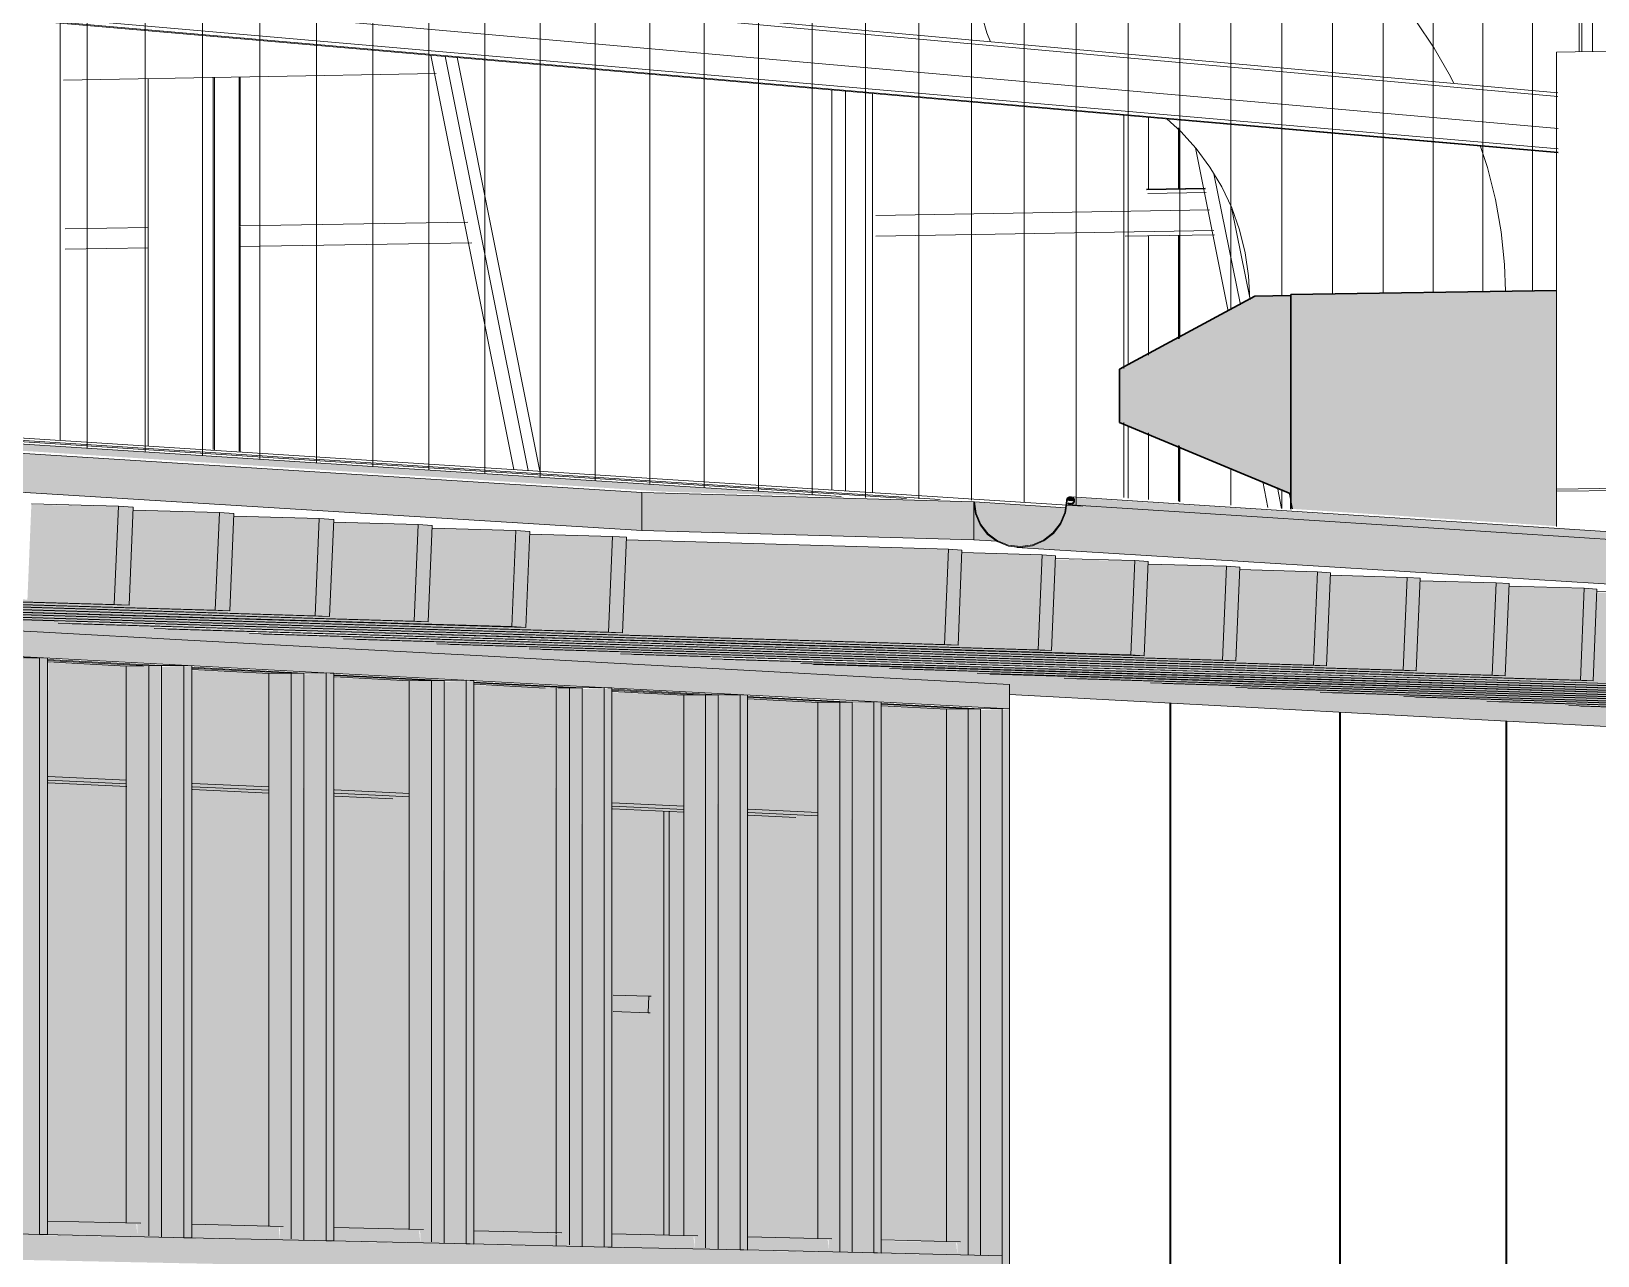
# Model space of a CAD drawing. Header units: inches. Extents: x 30681 to 92461, y -36095 to 66.
# Drawn here: x 92446.95673 to 92446.99489, y 66.00953 to 66.03935 of the extents above; entities that cross this region are included whole.
import ezdxf

# ---------------------------------------------------------------- set-up
doc = ezdxf.new("R2010")
doc.units = ezdxf.units.IN
doc.header["$MEASUREMENT"] = 0
for name, color, linetype, lineweight in [('A-CLNG', 13, 'Continuous', 13), ('A-GLAZ-CURT', 52, 'Continuous', 9), ('A-GLAZ-CWMG', 51, 'Continuous', 9), ('A-ROOF', 132, 'Continuous', 13), ('A-ROOF-OTLN', 132, 'Continuous', 9), ('A-WALL-PATT', 111, 'Continuous', 13), ('I-WALL', 2, 'Continuous', 13), ('L-SITE-WALL', 31, 'Continuous', 13), ('M-EQPM', 50, 'Continuous', 9), ('M-HVAC-DUCT', 70, 'Continuous', 9), ('S-BEAM', 12, 'Continuous', 9), ('S-COLS', 52, 'Continuous', 9)]:
    doc.layers.add(name, color=color, linetype=linetype, lineweight=lineweight)

# ---------------------------------------------------------------- blocks, each defined once
blk = doc.blocks.new('FP_50-Looking North East Copy 1')
at = {"layer": 'A-WALL-PATT', "lineweight": 9}
for p, q in [((31214.195316, 66.009063), (31214.195316, 66.02299)), ((31214.195338, 65.994842), (31214.195338, 66.022988)), ((31214.199447, 65.994892), (31214.199447, 66.022768)), ((31214.199468, 66.008976), (31214.199468, 66.022767)), ((31214.203499, 66.00889), (31214.203499, 66.022551)), ((31214.20352, 65.994941), (31214.20352, 66.02255))]:
    blk.add_line(p, q, dxfattribs=at)
blk = doc.blocks.new('FP_51-Looking North East Copy 1')
at = {"layer": 'A-WALL-PATT', "lineweight": 9}
for p, q in [((31214.16894, 66.029192), (31214.16894, 66.061093)), ((31214.170349, 66.029102), (31214.170349, 66.060904)), ((31214.171749, 66.029012), (31214.171749, 66.060716)), ((31214.17314, 66.028923), (31214.17314, 66.06053)), ((31214.174523, 66.028834), (31214.174523, 66.060344)), ((31214.175897, 66.028746), (31214.175897, 66.06016)), ((31214.177264, 66.028659), (31214.177264, 66.059977)), ((31214.178621, 66.028572), (31214.178621, 66.059795)), ((31214.179971, 66.028485), (31214.179971, 66.059614)), ((31214.181313, 66.028399), (31214.181313, 66.059434)), ((31214.182646, 66.028314), (31214.182646, 66.059255)), ((31214.183971, 66.028229), (31214.183971, 66.059078)), ((31214.185289, 66.028145), (31214.185289, 66.058901)), ((31214.186598, 66.028061), (31214.186598, 66.058726)), ((31214.1879, 66.027999), (31214.1879, 66.058551)), ((31214.189194, 66.027963), (31214.189194, 66.058378)), ((31214.190481, 66.027928), (31214.190481, 66.058205)), ((31214.19176, 66.027886), (31214.19176, 66.058034)), ((31214.193031, 66.027804), (31214.193031, 66.057863)), ((31214.194295, 66.031229), (31214.194295, 66.057694)), ((31214.195552, 66.031906), (31214.195552, 66.057526)), ((31214.196801, 66.03258), (31214.196801, 66.057358)), ((31214.198043, 66.03291), (31214.198043, 66.057192)), ((31214.199278, 66.032954), (31214.199278, 66.057026)), ((31214.200506, 66.032973), (31214.200506, 66.056862)), ((31214.201726, 66.032992), (31214.201726, 66.056698)), ((31214.20294, 66.033011), (31214.20294, 66.056535)), ((31214.204146, 66.03303), (31214.204146, 66.056374)), ((31214.205346, 66.038854), (31214.205346, 66.056213)), ((31214.194295, 66.02798), (31214.194295, 66.029741)), ((31214.195552, 66.027891), (31214.195552, 66.029218)), ((31214.196801, 66.027809), (31214.196801, 66.028697)), ((31214.198043, 66.027728), (31214.198043, 66.02818))]:
    blk.add_line(p, q, dxfattribs=at)
blk = doc.blocks.new('FP_60-Looking North East Copy 1')
at = {"layer": 'A-WALL-PATT', "lineweight": 9}
for p, q in [((31214.204728, 66.028202), (31214.206311, 66.028223)), ((31214.204728, 66.028147), (31214.206311, 66.028168))]:
    blk.add_line(p, q, dxfattribs=at)

msp = doc.modelspace()

# ---------------------------------------------------------------- hatches: boundary and pattern name
at = {"layer": 'A-CLNG'}
msp.add_hatch(color=256, dxfattribs=at).paths.add_polyline_path([(92447.103779, 66.016408), (92447.103779, 66.016776), (92447.106633, 66.016622), (92447.106605, 66.016785), (92447.043486, 66.020236), (92447.043486, 66.020268), (92447.041839, 66.020323), (92447.041839, 66.020356), (92447.040178, 66.020414), (92447.040178, 66.020445), (92447.038671, 66.020496), (92447.038671, 66.020529), (92447.037073, 66.020583), (92447.037073, 66.020617), (92447.035462, 66.020674), (92447.035462, 66.020705), (92447.033837, 66.020766), (92447.033837, 66.020794), (92447.032198, 66.020858), (92447.032198, 66.020884), (92447.030544, 66.020952), (92447.030544, 66.020975), (92447.028877, 66.021046), (92447.028877, 66.021066), (92447.027194, 66.021142), (92447.027194, 66.021158), (92447.025497, 66.021238), (92447.025497, 66.021251), (92447.023785, 66.021335), (92447.023785, 66.021345), (92447.022008, 66.021418), (92447.022008, 66.021441), (92447.020316, 66.021499), (92447.020316, 66.021535), (92447.018558, 66.021595), (92447.018558, 66.021632), (92447.016784, 66.021717), (92447.016784, 66.021729), (92447.014994, 66.021789), (92447.014994, 66.021827), (92447.013219, 66.021887), (92447.013219, 66.021925), (92447.011426, 66.022006), (92447.011352, 66.022027), (92447.009481, 66.02209), (92447.009479, 66.022129), (92447.00767, 66.022189), (92447.00767, 66.022229), (92447.005797, 66.022292), (92447.005797, 66.022332), (92447.003907, 66.022395), (92447.003907, 66.022435), (92447.001999, 66.022499), (92447.001999, 66.02254), (92447.000038, 66.022606), (92447.000038, 66.022647), (92446.998129, 66.022711), (92446.998129, 66.022752), (92446.996166, 66.022818), (92446.996166, 66.02286), (92446.994185, 66.022948), (92446.994185, 66.022968), (92446.992185, 66.023035), (92446.992162, 66.023079), (92446.990166, 66.023146), (92446.990166, 66.023189), (92446.988149, 66.023256), (92446.988149, 66.0233), (92446.985937, 66.023377), (92446.985937, 66.023417), (92446.983992, 66.023483), (92446.983992, 66.023528), (92446.981893, 66.023597), (92446.981893, 66.023643), (92446.979774, 66.023713), (92446.979774, 66.023759), (92446.977634, 66.02383), (92446.977634, 66.023876), (92446.975473, 66.023948), (92446.975473, 66.023995), (92446.973291, 66.024084), (92446.973291, 66.024115), (92446.971086, 66.024188), (92446.971086, 66.024236), (92446.968859, 66.024309), (92446.968859, 66.024358), (92446.96661, 66.024432), (92446.96661, 66.024481), (92446.964338, 66.024556), (92446.964338, 66.024606), (92446.962043, 66.024702), (92446.962043, 66.024732), (92446.959724, 66.024808), (92446.959724, 66.024859), (92446.957382, 66.024936), (92446.957382, 66.024987), (92446.955015, 66.025066), (92446.955015, 66.025117), (92446.952623, 66.025196), (92446.952623, 66.025249), (92446.950206, 66.025328), (92446.950206, 66.025381), (92446.947764, 66.025462), (92446.947764, 66.025515), (92446.945296, 66.025597), (92446.945296, 66.025651), (92446.942946, 66.025729), (92446.942946, 66.025783), (92446.940281, 66.02587), (92446.940281, 66.025926), (92446.937733, 66.02601), (92446.937733, 66.026066), (92446.935157, 66.02615), (92446.935157, 66.026207), (92446.932554, 66.026293), (92446.932554, 66.02635), (92446.929777, 66.026444), (92446.929777, 66.026499), (92446.927172, 66.026587), (92446.927172, 66.026643), (92446.92457, 66.026729), (92446.92457, 66.026788), (92446.921849, 66.026877), (92446.921849, 66.026938), (92446.919098, 66.027028), (92446.919098, 66.027089), (92446.916317, 66.02718), (92446.916317, 66.027241), (92446.913503, 66.027333), (92446.913503, 66.027396), (92446.910658, 66.027489), (92446.910658, 66.027552), (92446.907835, 66.027647), (92446.907835, 66.027709), (92446.904869, 66.027812), (92446.904869, 66.02787), (92446.901925, 66.027978), (92446.901925, 66.028032), (92446.899059, 66.028125), (92446.899059, 66.028192), (92446.895932, 66.028293), (92446.895932, 66.028361), (92446.892883, 66.028465), (92446.892883, 66.028528), (92446.889798, 66.028628), (92446.889798, 66.028698), (92446.886676, 66.028799), (92446.886676, 66.028869), (92446.883516, 66.028971), (92446.883516, 66.029043), (92446.880319, 66.029146), (92446.880319, 66.029218), (92446.877126, 66.029321), (92446.877126, 66.029395), (92446.873779, 66.029503), (92446.873779, 66.029577), (92446.87049, 66.029683), (92446.87049, 66.029758), (92446.867133, 66.029866), (92446.867133, 66.029943), (92446.863734, 66.030052), (92446.863734, 66.03013), (92446.860293, 66.03024), (92446.860293, 66.030319), (92446.856809, 66.03043), (92446.856809, 66.03051), (92446.85328, 66.030623), (92446.85328, 66.030704), (92446.849706, 66.030818), (92446.849706, 66.0309), (92446.846086, 66.031016), (92446.846086, 66.031099), (92446.84242, 66.031216), (92446.84242, 66.031301), (92446.838706, 66.031419), (92446.838706, 66.031505), (92446.834943, 66.031624), (92446.834943, 66.031712), (92446.831131, 66.031833), (92446.831131, 66.031921), (92446.827268, 66.032044), (92446.827268, 66.032134), (92446.823354, 66.032258), (92446.823354, 66.032349), (92446.819387, 66.032474), (92446.819387, 66.032567), (92446.815367, 66.032694), (92446.815367, 66.032788), (92446.811366, 66.032914), (92446.811366, 66.03301), (92446.80716, 66.033142), (92446.80716, 66.03324), (92446.802972, 66.033371), (92446.802972, 66.03347), (92446.802515, 66.033482), (92446.802532, 66.033072), (92446.815302, 66.032382), (92446.815302, 66.032033), (92446.815748, 66.032018), (92446.882262, 66.028458), (92446.882262, 66.028699), (92446.883145, 66.028712), (92446.887633, 66.028469), (92446.887633, 66.028174), (92446.95281, 66.024685), (92446.95281, 66.024898), (92446.953484, 66.024906), (92446.98056, 66.023429), (92446.98056, 66.023199), (92447.042836, 66.019881), (92447.042836, 66.020037), (92447.043486, 66.020038), (92447.045595, 66.019924), (92447.045595, 66.019717), (92447.077705, 66.017997), (92447.077705, 66.01816), (92447.077878, 66.018162), (92447.100478, 66.016918), (92447.100478, 66.016583), (92447.101156, 66.016547)], flags=0)
at = {"layer": 'A-GLAZ-CURT', "transparency": 33554458}
for points in [[(92446.959902, 66.00998), (92446.95988, 66.023901), (92446.957129, 66.024035), (92446.957131, 66.023991), (92446.959043, 66.02387), (92446.959043, 66.010329), (92446.959308, 66.010295), (92446.959316, 66.010199), (92446.959316, 66.009993)], [(92446.959316, 66.009993), (92446.959287, 66.010317), (92446.959258, 66.010324), (92446.959076, 66.01033), (92446.959053, 66.023891), (92446.957141, 66.023971), (92446.95713, 66.010041), (92446.95725, 66.010038)], [(92446.96337, 66.009903), (92446.963348, 66.023719), (92446.960644, 66.02385), (92446.960646, 66.023806), (92446.962516, 66.023688), (92446.962516, 66.01025), (92446.96278, 66.010217), (92446.962787, 66.010122), (92446.962787, 66.009916)], [(92446.962787, 66.009916), (92446.962758, 66.010238), (92446.962729, 66.010245), (92446.962538, 66.010251), (92446.962526, 66.023709), (92446.960656, 66.023787), (92446.960645, 66.009963), (92446.960763, 66.009961)], [(92446.966785, 66.009828), (92446.966764, 66.023539), (92446.964105, 66.023667), (92446.964108, 66.023624), (92446.965936, 66.023508), (92446.965936, 66.010173), (92446.966198, 66.010139), (92446.966206, 66.010045), (92446.966206, 66.009841)], [(92446.966206, 66.009841), (92446.966177, 66.01016), (92446.966148, 66.010168), (92446.965947, 66.010173), (92446.965946, 66.023529), (92446.964118, 66.023605), (92446.964107, 66.009887), (92446.9649, 66.00987)], [(92446.970148, 66.009754), (92446.970128, 66.023362), (92446.967514, 66.023488), (92446.967517, 66.023445), (92446.969516, 66.023309), (92446.969516, 66.010036), (92446.969573, 66.010035), (92446.969573, 66.009767)], [(92446.969573, 66.009767), (92446.969573, 66.010035), (92446.969515, 66.010064), (92446.969496, 66.023362), (92446.969107, 66.023362), (92446.967522, 66.023426), (92446.967516, 66.009812), (92446.969292, 66.009773)], [(92446.973462, 66.009682), (92446.973442, 66.023187), (92446.970872, 66.023309), (92446.970874, 66.023269), (92446.972623, 66.023157), (92446.972623, 66.010021), (92446.972882, 66.009988), (92446.97289, 66.009895), (92446.97289, 66.009694)], [(92446.97289, 66.009694), (92446.972861, 66.010009), (92446.972833, 66.010016), (92446.972644, 66.010021), (92446.972633, 66.023178), (92446.970884, 66.02325), (92446.970873, 66.009739), (92446.970986, 66.009736)], [(92446.976726, 66.00961), (92446.976706, 66.023016), (92446.97418, 66.023136), (92446.974182, 66.023095), (92446.975892, 66.022986), (92446.975892, 66.009947), (92446.97615, 66.009914), (92446.976158, 66.009822), (92446.976158, 66.009622)], [(92446.976158, 66.009622), (92446.976129, 66.009934), (92446.976101, 66.009942), (92446.975903, 66.009947), (92446.975902, 66.023006), (92446.974192, 66.023076), (92446.974181, 66.009666), (92446.974292, 66.009663)], [(92446.979854, 66.009541), (92446.979854, 66.02285), (92446.977438, 66.022962), (92446.97744, 66.022924), (92446.979025, 66.022821), (92446.979025, 66.009875), (92446.979281, 66.009843), (92446.979289, 66.009751), (92446.979289, 66.009554), (92446.979487, 66.009549)], [(92446.979026, 66.009875), (92446.979026, 66.022841), (92446.977446, 66.022905), (92446.977446, 66.009912), (92446.978604, 66.009885)], [(92446.979289, 66.009554), (92446.979261, 66.009863), (92446.979232, 66.009871), (92446.97744, 66.009885), (92446.977439, 66.009594), (92446.978076, 66.00958)]]:
    msp.add_hatch(color=256, dxfattribs=at).paths.add_polyline_path(points, flags=0)
at = {"layer": 'A-GLAZ-CWMG'}
for points in [[(92446.976457, 66.028016), (92446.802766, 66.03914), (92446.802766, 66.03869), (92446.817442, 66.037775), (92446.822761, 66.037642), (92446.972197, 66.028134)], [(92446.957029, 66.024087), (92446.957029, 66.024714), (92446.953482, 66.024906), (92446.953482, 66.024274), (92446.956931, 66.024092)], [(92446.960545, 66.023901), (92446.960545, 66.024524), (92446.957029, 66.024714), (92446.957029, 66.024087), (92446.960506, 66.023903)], [(92446.964008, 66.023719), (92446.964008, 66.024337), (92446.960545, 66.024524), (92446.960545, 66.023901), (92446.963913, 66.023724)], [(92446.967419, 66.023539), (92446.967419, 66.024152), (92446.964008, 66.024337), (92446.964008, 66.023719), (92446.967325, 66.023544)], [(92446.970778, 66.023362), (92446.970778, 66.023971), (92446.967419, 66.024152), (92446.967419, 66.023539), (92446.970686, 66.023367)], [(92446.956931, 66.010045), (92446.956931, 66.024086), (92446.956381, 66.024051), (92446.956381, 66.010057), (92446.956576, 66.010053)], [(92446.957127, 66.010041), (92446.957127, 66.024082), (92446.956931, 66.024062), (92446.956931, 66.010045)], [(92446.960449, 66.009967), (92446.960449, 66.0239), (92446.959902, 66.023866), (92446.959902, 66.00998), (92446.960094, 66.009975)], [(92446.960642, 66.009963), (92446.960642, 66.023896), (92446.960449, 66.023877), (92446.960449, 66.009967), (92446.960506, 66.009966)], [(92446.963913, 66.009891), (92446.963913, 66.023718), (92446.96337, 66.023684), (92446.96337, 66.009903), (92446.963559, 66.009899)], [(92446.964103, 66.009887), (92446.964103, 66.023714), (92446.963913, 66.023695), (92446.963913, 66.009891)], [(92446.974087, 66.023187), (92446.974087, 66.023792), (92446.970778, 66.023971), (92446.970778, 66.023362), (92446.973996, 66.023192)], [(92446.977346, 66.023016), (92446.977346, 66.023615), (92446.974087, 66.023792), (92446.974087, 66.023187), (92446.977257, 66.02302)], [(92446.967325, 66.009816), (92446.967325, 66.023538), (92446.966785, 66.023504), (92446.966785, 66.009828), (92446.966971, 66.009824)], [(92446.967512, 66.009812), (92446.967512, 66.023534), (92446.967325, 66.023515), (92446.967325, 66.009816)], [(92446.970686, 66.009742), (92446.970686, 66.023361), (92446.970148, 66.023327), (92446.970148, 66.009754), (92446.970332, 66.00975)], [(92446.97087, 66.009738), (92446.97087, 66.023357), (92446.970686, 66.023338), (92446.970686, 66.009742)], [(92446.980558, 66.022846), (92446.980558, 66.023442), (92446.977346, 66.023615), (92446.977346, 66.023016), (92446.980382, 66.022856)], [(92446.973996, 66.00967), (92446.973996, 66.023186), (92446.973462, 66.023153), (92446.973462, 66.009682), (92446.973681, 66.009677)], [(92446.974177, 66.009666), (92446.974177, 66.023183), (92446.973996, 66.02316), (92446.973996, 66.00967)], [(92446.977257, 66.009598), (92446.977257, 66.023015), (92446.976726, 66.022982), (92446.976726, 66.00961), (92446.976905, 66.009606)], [(92446.977436, 66.009594), (92446.977436, 66.023011), (92446.977257, 66.022988), (92446.977257, 66.009598)], [(92446.980382, 66.009529), (92446.980382, 66.022846), (92446.979854, 66.022817), (92446.979854, 66.009541), (92446.980278, 66.009532)], [(92446.980558, 66.009228), (92446.980558, 66.022846), (92446.980382, 66.022824), (92446.980382, 66.009232)], [(92446.957029, 66.009415), (92446.957029, 66.010043), (92446.953681, 66.010101), (92446.953681, 66.009484), (92446.956931, 66.009417)], [(92446.960545, 66.009343), (92446.960545, 66.009965), (92446.957029, 66.010028), (92446.957029, 66.009415), (92446.960506, 66.009343)], [(92446.964008, 66.009271), (92446.964008, 66.009889), (92446.960545, 66.009951), (92446.960545, 66.009343), (92446.963913, 66.009273)], [(92446.967419, 66.009201), (92446.967419, 66.009814), (92446.964008, 66.009875), (92446.964008, 66.009271), (92446.967325, 66.009203)], [(92446.970778, 66.009132), (92446.970778, 66.00974), (92446.967419, 66.0098), (92446.967419, 66.009201), (92446.970686, 66.009134)], [(92446.974087, 66.009063), (92446.974087, 66.009668), (92446.970778, 66.009726), (92446.970778, 66.009132), (92446.974024, 66.009065)], [(92446.977346, 66.008996), (92446.977346, 66.009596), (92446.974087, 66.009653), (92446.974087, 66.009063), (92446.977257, 66.008998)], [(92446.980382, 66.008934), (92446.980382, 66.009529), (92446.977346, 66.009582), (92446.977346, 66.008996), (92446.980278, 66.008936)]]:
    msp.add_hatch(color=256, dxfattribs=at).paths.add_polyline_path(points, flags=0)
at = {"layer": 'A-ROOF'}
for points in [[(92446.971601, 66.027194), (92446.971601, 66.028113), (92446.822443, 66.037594), (92446.822443, 66.036364), (92446.970895, 66.027237)], [(92446.979689, 66.026964), (92446.979689, 66.027886), (92446.971601, 66.028107), (92446.971601, 66.027194), (92446.979069, 66.026981)], [(92446.980251, 66.026929), (92446.980012, 66.027111), (92446.979795, 66.027439), (92446.979748, 66.027602), (92446.981847, 66.027468), (92446.98193, 66.027742), (92446.979689, 66.027878), (92446.979689, 66.026964), (92446.980178, 66.026933)]]:
    msp.add_hatch(color=256, dxfattribs=at).paths.add_polyline_path(points, flags=0)
at = {"layer": 'A-ROOF-OTLN'}
for points in [[(92447.007307, 66.025141), (92447.007587, 66.02518), (92447.007848, 66.025289), (92447.008119, 66.02552), (92447.008285, 66.025777), (92447.008368, 66.026053), (92447.008352, 66.026133), (92446.982122, 66.027855), (92446.982128, 66.027906), (92446.981961, 66.027886), (92446.981917, 66.027602), (92446.981748, 66.027268), (92446.981632, 66.027118), (92446.981343, 66.026914), (92446.981001, 66.026803), (92446.980827, 66.026778), (92447.007031, 66.025158)], [(92446.982143, 66.027905), (92446.982117, 66.027985), (92446.982066, 66.027994), (92446.981987, 66.027971), (92446.981968, 66.027916), (92446.982143, 66.027905)], [(92447.008474, 66.026118), (92447.00854, 66.026157), (92447.008559, 66.026217), (92447.008527, 66.026279), (92447.008442, 66.026303), (92446.982111, 66.027991), (92446.982143, 66.027916), (92446.982111, 66.027846), (92446.982128, 66.027823), (92447.00845, 66.026118)], [(92446.980827, 66.026778), (92446.981232, 66.026867), (92446.981494, 66.027012), (92446.9817, 66.027207), (92446.98186, 66.027467), (92446.981942, 66.027742), (92446.981895, 66.027602), (92446.981724, 66.02727), (92446.981599, 66.027118), (92446.981343, 66.026935), (92446.981023, 66.026826), (92446.980703, 66.026813), (92446.980532, 66.026834), (92446.980258, 66.026947), (92446.980022, 66.02713), (92446.979817, 66.027437), (92446.979889, 66.027267), (92446.980084, 66.027051), (92446.980268, 66.026918), (92446.980609, 66.026804)]]:
    msp.add_hatch(color=256, dxfattribs=at).paths.add_polyline_path(points, flags=0)
h = msp.add_hatch(color=256, dxfattribs=at)
h.paths.add_polyline_path([(92446.980827, 66.026798), (92446.981215, 66.02688), (92446.981479, 66.027021), (92446.981693, 66.027222), (92446.981847, 66.027468), (92446.979748, 66.027602), (92446.979859, 66.027337), (92446.980037, 66.027111), (92446.980303, 66.026925), (92446.98064, 66.02682), (92446.980763, 66.026806)], flags=0)
h.paths.add_polyline_path([(92446.98193, 66.027742), (92446.981915, 66.027745), (92446.981915, 66.027743)], flags=0)
at = {"layer": 'M-EQPM'}
for points in [[(92446.98741, 66.028082), (92446.98741, 66.032912), (92446.986532, 66.032898), (92446.983241, 66.031121), (92446.983264, 66.029814), (92446.98733, 66.028116)], [(92446.993884, 66.027297), (92446.993884, 66.033037), (92446.987409, 66.032937), (92446.987409, 66.02772), (92446.992849, 66.027365)]]:
    msp.add_hatch(color=256, dxfattribs=at).paths.add_polyline_path(points, flags=0)
at = {"layer": 'S-BEAM'}
for points in [[(92446.958752, 66.02539), (92446.958852, 66.027781), (92446.956731, 66.027817), (92446.956635, 66.025509), (92446.937733, 66.026066), (92446.937733, 66.02601), (92446.956735, 66.02545)], [(92446.961212, 66.025253), (92446.961312, 66.027631), (92446.959215, 66.02769), (92446.959118, 66.025371), (92446.940281, 66.025926), (92446.940281, 66.02587), (92446.960442, 66.025276)], [(92446.963646, 66.025117), (92446.963745, 66.027482), (92446.961671, 66.027541), (92446.961574, 66.025234), (92446.942945, 66.025783), (92446.942945, 66.025729), (92446.961674, 66.025176)], [(92446.959111, 66.02537), (92446.959211, 66.027759), (92446.958852, 66.027781), (92446.958752, 66.02539), (92446.958852, 66.025385)], [(92446.961567, 66.025233), (92446.961666, 66.027609), (92446.961312, 66.027625), (92446.961212, 66.025253), (92446.961312, 66.025248)], [(92446.966054, 66.024983), (92446.966152, 66.027335), (92446.9641, 66.027393), (92446.964004, 66.025098), (92446.945296, 66.025651), (92446.945296, 66.025597), (92446.964835, 66.025019)], [(92446.968436, 66.02485), (92446.968534, 66.02719), (92446.966504, 66.027247), (92446.966408, 66.024964), (92446.947764, 66.025512), (92446.947764, 66.025462), (92446.966506, 66.024907)], [(92446.963997, 66.025098), (92446.964096, 66.027461), (92446.963745, 66.027482), (92446.963646, 66.025117), (92446.963745, 66.025112)], [(92446.966401, 66.024964), (92446.966499, 66.027314), (92446.966152, 66.027335), (92446.966054, 66.024983), (92446.966153, 66.024978)], [(92446.968779, 66.024831), (92446.968877, 66.027169), (92446.968534, 66.02719), (92446.968436, 66.02485), (92446.968534, 66.024845)], [(92446.970793, 66.024719), (92446.97089, 66.027046), (92446.968881, 66.027103), (92446.968786, 66.024831), (92446.950206, 66.025373), (92446.950206, 66.025328), (92446.969227, 66.024765)], [(92446.978972, 66.024415), (92446.97907, 66.026737), (92446.971234, 66.02696), (92446.971139, 66.0247), (92446.952623, 66.025236), (92446.952623, 66.025196), (92446.977988, 66.024444)], [(92446.971132, 66.0247), (92446.97123, 66.027025), (92446.97089, 66.027046), (92446.970793, 66.024719), (92446.970891, 66.024713)], [(92446.981255, 66.024287), (92446.981353, 66.026596), (92446.979407, 66.026652), (92446.979312, 66.024397), (92446.955015, 66.025101), (92446.955015, 66.025066), (92446.979409, 66.024342)], [(92446.979305, 66.024397), (92446.979402, 66.026716), (92446.979069, 66.026731), (92446.978972, 66.024415), (92446.97907, 66.02441)], [(92446.981584, 66.024269), (92446.981682, 66.026576), (92446.981352, 66.026591), (92446.981255, 66.024287), (92446.981353, 66.024282)], [(92446.98384, 66.024142), (92446.983937, 66.026437), (92446.983611, 66.026452), (92446.983514, 66.02416), (92446.983612, 66.024155)], [(92446.98575, 66.024035), (92446.985847, 66.02632), (92446.983942, 66.026374), (92446.983847, 66.024142), (92446.959724, 66.024834), (92446.959724, 66.024808), (92446.984195, 66.024081)], [(92446.987963, 66.023911), (92446.988059, 66.026184), (92446.986174, 66.026238), (92446.98608, 66.024017), (92446.962043, 66.024702), (92446.962043, 66.024682), (92446.986773, 66.023946)], [(92446.990153, 66.023788), (92446.990249, 66.026049), (92446.988383, 66.026103), (92446.988289, 66.023893), (92446.964338, 66.024606), (92446.964338, 66.024556), (92446.988385, 66.02384)], [(92446.986073, 66.024017), (92446.986169, 66.0263), (92446.985847, 66.026315), (92446.98575, 66.024035), (92446.985847, 66.024029)], [(92446.988282, 66.023893), (92446.988379, 66.026164), (92446.988059, 66.026179), (92446.987963, 66.023911), (92446.98806, 66.023905)], [(92446.990469, 66.02377), (92446.990565, 66.02603), (92446.990249, 66.026044), (92446.990153, 66.023788), (92446.990249, 66.023782)], [(92446.992321, 66.023666), (92446.992416, 66.025916), (92446.990569, 66.025969), (92446.990476, 66.02377), (92446.96661, 66.024481), (92446.96661, 66.024432), (92446.991166, 66.0237)], [(92446.994466, 66.023545), (92446.994562, 66.025784), (92446.992733, 66.025837), (92446.99264, 66.023649), (92446.968859, 66.024358), (92446.968859, 66.024309), (92446.992736, 66.023597)], [(92446.99659, 66.023426), (92446.996685, 66.025653), (92446.994874, 66.025678), (92446.994783, 66.023528), (92446.971086, 66.024236), (92446.971086, 66.024188), (92446.995559, 66.023457)], [(92446.992634, 66.023648), (92446.992729, 66.025897), (92446.992416, 66.025911), (92446.992321, 66.023666), (92446.992417, 66.023661)], [(92446.994776, 66.023528), (92446.994871, 66.025765), (92446.994561, 66.025779), (92446.994466, 66.023545), (92446.994562, 66.02354)], [(92446.998693, 66.023308), (92446.998787, 66.025524), (92446.996995, 66.025576), (92446.996903, 66.023409), (92446.973291, 66.024084), (92446.973291, 66.024067), (92446.996998, 66.023359)], [(92447.000774, 66.023191), (92447.000868, 66.025396), (92446.999094, 66.025447), (92446.999003, 66.023292), (92446.975473, 66.023995), (92446.975473, 66.023948), (92447.000074, 66.023212)], [(92447.002835, 66.023076), (92447.002928, 66.025269), (92447.001171, 66.025288), (92447.001081, 66.023175), (92446.977634, 66.023876), (92446.977634, 66.02383), (92447.001175, 66.023125)], [(92447.004875, 66.022961), (92447.004968, 66.025144), (92447.003229, 66.02518), (92447.003139, 66.023059), (92446.979774, 66.023759), (92446.979774, 66.023713), (92447.004344, 66.022977)], [(92447.005375, 66.02279), (92447.005466, 66.024935), (92447.005276, 66.02494), (92447.005191, 66.022946), (92447.003673, 66.022962), (92447.00367, 66.022885), (92446.985937, 66.023412), (92446.985937, 66.023373), (92447.005284, 66.022792)], [(92447.007358, 66.022679), (92447.007449, 66.024814), (92447.005759, 66.024863), (92447.00567, 66.022774), (92446.988149, 66.023294), (92446.988149, 66.023256), (92447.005761, 66.022727)], [(92447.009321, 66.022569), (92447.009412, 66.024694), (92447.007739, 66.024743), (92447.00765, 66.022663), (92446.990166, 66.023178), (92446.990166, 66.023146), (92447.009299, 66.02257)], [(92447.011266, 66.022461), (92447.011357, 66.024575), (92447.0097, 66.024624), (92447.009611, 66.022554), (92446.992185, 66.023062), (92446.992185, 66.023035), (92447.009702, 66.022508)], [(92447.013193, 66.022353), (92447.013283, 66.024458), (92447.011641, 66.024506), (92447.011553, 66.022445), (92446.994185, 66.022948), (92446.994185, 66.022926), (92447.013151, 66.022355)], [(92447.00135, 66.023014), (92447.001343, 66.02306), (92446.981893, 66.023643), (92446.981893, 66.023597), (92447.000891, 66.023028)], [(92447.003372, 66.022901), (92447.003376, 66.023), (92447.001653, 66.023051), (92447.001651, 66.022998), (92446.983992, 66.023528), (92446.983992, 66.023483), (92447.002951, 66.022914)]]:
    msp.add_hatch(color=256, dxfattribs=at).paths.add_polyline_path(points, flags=0)
h = msp.add_hatch(color=256, dxfattribs=at)
h.paths.add_polyline_path([(92446.9836, 66.026183), (92446.9836, 66.026183), (92446.982567, 66.026037)], flags=0)
h.paths.add_polyline_path([(92446.983514, 66.02416), (92446.983612, 66.026457), (92446.981685, 66.026483), (92446.981591, 66.024269), (92446.957382, 66.024967), (92446.957382, 66.024936), (92446.982381, 66.024194)], flags=0)

# ---------------------------------------------------------------- linework, layer by layer
at = {"layer": 'A-GLAZ-CURT'}
for p, q in [((92446.959902, 66.0239), (92446.957128, 66.024046)), ((92446.957129, 66.024026), (92446.95959, 66.023897)), ((92446.959902, 66.0239), (92446.95959, 66.023897)), ((92446.95959, 66.023897), (92446.95959, 66.010016)), ((92446.959902, 66.00998), (92446.959902, 66.0239)), ((92446.96337, 66.023718), (92446.960643, 66.023861)), ((92446.960644, 66.023841), (92446.963059, 66.023714)), ((92446.96337, 66.023718), (92446.963059, 66.023714)), ((92446.963059, 66.023714), (92446.963059, 66.00994)), ((92446.96337, 66.009903), (92446.96337, 66.023718)), ((92446.966785, 66.023538), (92446.964105, 66.023679)), ((92446.964106, 66.023659), (92446.966476, 66.023534)), ((92446.966785, 66.023538), (92446.966476, 66.023534)), ((92446.966476, 66.023534), (92446.966476, 66.009865)), ((92446.966785, 66.009828), (92446.966785, 66.023538)), ((92446.970148, 66.023361), (92446.967514, 66.023499)), ((92446.967515, 66.02348), (92446.969842, 66.023357)), ((92446.970148, 66.023361), (92446.969842, 66.023357)), ((92446.969842, 66.023357), (92446.969842, 66.00979)), ((92446.970148, 66.009754), (92446.970148, 66.023361)), ((92446.973462, 66.023186), (92446.970872, 66.023323)), ((92446.970873, 66.023303), (92446.973157, 66.023183)), ((92446.973462, 66.023186), (92446.973157, 66.023183)), ((92446.973157, 66.023183), (92446.973157, 66.009717)), ((92446.973462, 66.009682), (92446.973462, 66.023186)), ((92446.976726, 66.023014), (92446.974179, 66.023149)), ((92446.97418, 66.023129), (92446.976423, 66.023011)), ((92446.976726, 66.023014), (92446.976423, 66.023011)), ((92446.976423, 66.023011), (92446.976423, 66.009616)), ((92446.976726, 66.00961), (92446.976726, 66.023014)), ((92446.979854, 66.02285), (92446.977438, 66.022977)), ((92446.977439, 66.022958), (92446.979553, 66.022847)), ((92446.979854, 66.02285), (92446.979553, 66.022847)), ((92446.979553, 66.022847), (92446.979553, 66.009548)), ((92446.979854, 66.009541), (92446.979854, 66.02285))]:
    msp.add_line(p, q, dxfattribs=at)
at = {"layer": 'A-GLAZ-CWMG'}
for p, q in [((92446.802766, 66.03914), (92446.976457, 66.028016)), ((92446.802767, 66.03934), (92446.982343, 66.02778)), ((92446.802767, 66.039263), (92446.978874, 66.027949)), ((92446.983947, 66.037265), (92446.983947, 66.035506)), ((92446.984678, 66.035518), (92446.984678, 66.036999)), ((92446.984699, 66.035518), (92446.984699, 66.03698)), ((92446.983947, 66.034369), (92446.983947, 66.031463)), ((92446.984678, 66.031858), (92446.984678, 66.034381)), ((92446.984699, 66.031869), (92446.984699, 66.034381)), ((92446.983947, 66.029571), (92446.983947, 66.02795)), ((92446.984678, 66.027902), (92446.984678, 66.029265)), ((92446.984699, 66.027901), (92446.984699, 66.029256)), ((92446.957029, 66.024714), (92446.953482, 66.024906)), ((92446.960545, 66.024524), (92446.957029, 66.024714)), ((92446.964008, 66.024337), (92446.960545, 66.024524)), ((92446.957029, 66.024087), (92446.953482, 66.024274)), ((92446.956381, 66.024086), (92446.956931, 66.024092)), ((92446.956931, 66.024092), (92446.957127, 66.024082)), ((92446.956931, 66.024092), (92446.956931, 66.010045)), ((92446.960545, 66.023901), (92446.957029, 66.024087)), ((92446.967419, 66.024152), (92446.964008, 66.024337)), ((92446.970778, 66.023971), (92446.967419, 66.024152)), ((92446.957127, 66.024082), (92446.957127, 66.010041)), ((92446.959043, 66.02389), (92446.957131, 66.023991)), ((92446.959043, 66.02389), (92446.959902, 66.0239)), ((92446.959043, 66.010322), (92446.959043, 66.02389)), ((92446.959902, 66.0239), (92446.960449, 66.023906)), ((92446.960449, 66.023906), (92446.960642, 66.023896)), ((92446.960449, 66.023906), (92446.960449, 66.009967)), ((92446.964008, 66.023719), (92446.960545, 66.023901)), ((92446.960642, 66.023896), (92446.960642, 66.009963)), ((92446.962516, 66.023708), (92446.960646, 66.023806)), ((92446.962516, 66.023708), (92446.96337, 66.023718)), ((92446.962516, 66.010243), (92446.962516, 66.023708)), ((92446.96337, 66.023718), (92446.963913, 66.023724)), ((92446.963913, 66.023724), (92446.964103, 66.023714)), ((92446.963913, 66.023724), (92446.963913, 66.009891)), ((92446.967419, 66.023539), (92446.964008, 66.023719)), ((92446.964103, 66.023714), (92446.964103, 66.009887)), ((92446.974087, 66.023792), (92446.970778, 66.023971)), ((92446.977346, 66.023615), (92446.974087, 66.023792)), ((92446.965936, 66.023528), (92446.964108, 66.023624)), ((92446.965936, 66.023528), (92446.966785, 66.023538)), ((92446.965936, 66.010166), (92446.965936, 66.023528)), ((92446.966785, 66.023538), (92446.967325, 66.023544)), ((92446.967325, 66.023544), (92446.967512, 66.023534)), ((92446.967325, 66.023544), (92446.967325, 66.009816)), ((92446.970778, 66.023362), (92446.967419, 66.023539)), ((92446.967512, 66.023534), (92446.967512, 66.009812)), ((92446.969247, 66.023354), (92446.967517, 66.023445)), ((92446.969573, 66.023354), (92446.970148, 66.023361)), ((92446.970148, 66.023361), (92446.970686, 66.023367)), ((92446.970686, 66.023367), (92446.97087, 66.023357)), ((92446.970686, 66.023367), (92446.970686, 66.009742)), ((92446.974087, 66.023187), (92446.970778, 66.023362)), ((92446.97087, 66.023357), (92446.97087, 66.009738)), ((92446.980558, 66.023442), (92446.977346, 66.023615)), ((92446.980558, 66.023442), (92446.980558, 66.022846)), ((92446.972623, 66.023177), (92446.970874, 66.023269)), ((92446.972623, 66.023177), (92446.973462, 66.023186)), ((92446.972623, 66.010014), (92446.972623, 66.023177)), ((92446.973462, 66.023186), (92446.973996, 66.023192)), ((92446.973996, 66.023192), (92446.974177, 66.023183)), ((92446.973996, 66.023192), (92446.973996, 66.00967)), ((92446.977346, 66.023016), (92446.974087, 66.023187)), ((92446.974177, 66.023183), (92446.974177, 66.00967)), ((92446.975892, 66.023005), (92446.974182, 66.023095)), ((92446.975892, 66.023005), (92446.976726, 66.023014)), ((92446.975892, 66.00994), (92446.975892, 66.023005)), ((92446.976726, 66.023014), (92446.977257, 66.02302)), ((92446.977257, 66.02302), (92446.977436, 66.023011)), ((92446.977257, 66.02302), (92446.977257, 66.009598)), ((92446.980558, 66.022846), (92446.977346, 66.023016)), ((92446.977436, 66.023011), (92446.977436, 66.009594)), ((92446.979025, 66.022841), (92446.97744, 66.022924)), ((92446.979025, 66.022841), (92446.979854, 66.02285)), ((92446.979025, 66.009869), (92446.979025, 66.022841)), ((92446.979854, 66.02285), (92446.980382, 66.022856)), ((92446.980382, 66.022856), (92446.980558, 66.022846)), ((92446.980382, 66.009232), (92446.980382, 66.022856)), ((92446.980558, 66.009228), (92446.980558, 66.022846)), ((92446.957029, 66.010043), (92446.953681, 66.010116)), ((92446.957127, 66.010041), (92446.956931, 66.010045)), ((92446.960545, 66.009965), (92446.957029, 66.010043)), ((92446.960642, 66.009963), (92446.960449, 66.009967)), ((92446.964008, 66.009889), (92446.960545, 66.009965)), ((92446.964103, 66.009887), (92446.963913, 66.009891)), ((92446.967419, 66.009814), (92446.964008, 66.009889)), ((92446.967512, 66.009812), (92446.967325, 66.009816)), ((92446.970778, 66.00974), (92446.967419, 66.009814)), ((92446.97087, 66.009738), (92446.970686, 66.009742)), ((92446.974087, 66.009668), (92446.970778, 66.00974)), ((92446.974177, 66.009666), (92446.973996, 66.00967)), ((92446.977346, 66.009596), (92446.974087, 66.009668)), ((92446.977436, 66.009594), (92446.977257, 66.009598)), ((92446.980382, 66.009529), (92446.977346, 66.009596))]:
    msp.add_line(p, q, dxfattribs=at)
at = {"layer": 'A-ROOF'}
for p, q in [((92446.822443, 66.037594), (92446.971601, 66.028113)), ((92446.971601, 66.027194), (92446.822443, 66.036364)), ((92446.971601, 66.028113), (92446.979689, 66.027886)), ((92446.971601, 66.027194), (92446.971601, 66.028113)), ((92446.979689, 66.027886), (92446.979689, 66.026964)), ((92446.979689, 66.026964), (92446.971601, 66.027194)), ((92446.980252, 66.026929), (92446.979689, 66.026964))]:
    msp.add_line(p, q, dxfattribs=at)
at = {"layer": 'A-ROOF-OTLN'}
for p, q in [((92446.982052, 66.028015), (92447.008471, 66.026301)), ((92446.97971, 66.027887), (92446.979689, 66.027886)), ((92446.98193, 66.027744), (92446.97971, 66.027887)), ((92446.981998, 66.027854), (92446.981983, 66.027839)), ((92446.982035, 66.027836), (92446.981983, 66.027839)), ((92446.982111, 66.027846), (92446.981998, 66.027854)), ((92447.008456, 66.026117), (92446.982036, 66.027819)), ((92447.007223, 66.025143), (92446.980738, 66.02678))]:
    msp.add_line(p, q, dxfattribs=at)
for points in [[(92446.979689, 66.027886, 0), (92446.979728, 66.027596, 0), (92446.979842, 66.027327, 0), (92446.980022, 66.027097, 0), (92446.980258, 66.026922, 0), (92446.980532, 66.026813, 0), (92446.980827, 66.026778, 0), (92446.981121, 66.02682, 0), (92446.981396, 66.026936, 0), (92446.981632, 66.027118, 0), (92446.981813, 66.027353, 0), (92446.981926, 66.027625, 0), (92446.981965, 66.027916, 0)], [(92446.981945, 66.027916, 0), (92446.981907, 66.02763, 0), (92446.981795, 66.027362, 0), (92446.981617, 66.027132, 0), (92446.981386, 66.026953, 0), (92446.981116, 66.02684, 0), (92446.980827, 66.026798, 0), (92446.980538, 66.026832, 0), (92446.980268, 66.026939, 0), (92446.980037, 66.027111, 0), (92446.979859, 66.027337, 0), (92446.979748, 66.027602, 0), (92446.97971, 66.027887, 0)], [(92446.981983, 66.027839, 0), (92446.982005, 66.027827, 0), (92446.98203, 66.02782, 0), (92446.982055, 66.02782, 0), (92446.98208, 66.027826, 0), (92446.982102, 66.027838, 0), (92446.982121, 66.027855, 0), (92446.982135, 66.027877, 0), (92446.982142, 66.027901, 0), (92446.982144, 66.027926, 0), (92446.982139, 66.02795, 0), (92446.982128, 66.027973, 0), (92446.982111, 66.027991, 0), (92446.98209, 66.028005, 0), (92446.982066, 66.028013, 0), (92446.982041, 66.028015, 0), (92446.982016, 66.028011, 0), (92446.981993, 66.028001, 0), (92446.981973, 66.027985, 0), (92446.981958, 66.027964, 0), (92446.981948, 66.027941, 0), (92446.981945, 66.027916, 0)], [(92446.981965, 66.027916, 0), (92446.981968, 66.027936, 0), (92446.981975, 66.027954, 0), (92446.981987, 66.027971, 0), (92446.982003, 66.027983, 0), (92446.982021, 66.027992, 0), (92446.982041, 66.027995, 0), (92446.982061, 66.027994, 0), (92446.98208, 66.027988, 0), (92446.982097, 66.027977, 0), (92446.98211, 66.027962, 0), (92446.982119, 66.027945, 0), (92446.982123, 66.027925, 0), (92446.982123, 66.027906, 0), (92446.982117, 66.027887, 0), (92446.982106, 66.027869, 0), (92446.982092, 66.027855, 0), (92446.982075, 66.027845, 0), (92446.982055, 66.02784, 0), (92446.982035, 66.02784, 0), (92446.982016, 66.027844, 0), (92446.981998, 66.027854, 0)]]:
    msp.add_polyline3d(points, dxfattribs=at)
at = {"layer": 'I-WALL'}
for p, q in [((92446.969515, 66.01006), (92446.969515, 66.023357)), ((92446.969515, 66.009768), (92446.969515, 66.010036))]:
    msp.add_line(p, q, dxfattribs=at)
at = {"layer": 'L-SITE-WALL'}
for p, q in [((92447.078508, 66.040379), (92446.993881, 66.03884)), ((92446.978052, 66.027972), (92446.802767, 66.039221)), ((92446.993881, 66.03884), (92446.993881, 66.027285)), ((92446.983347, 66.034946), (92446.983347, 66.037317)), ((92446.983347, 66.03114), (92446.983347, 66.034933)), ((92446.983347, 66.027996), (92446.983347, 66.029821)), ((92447.043134, 66.019849), (92446.980559, 66.023199))]:
    msp.add_line(p, q, dxfattribs=at)
at = {"layer": 'M-EQPM', "lineweight": 30}
for p, q in [((92446.986532, 66.032898), (92446.983241, 66.031121)), ((92446.98741, 66.032912), (92446.986532, 66.032898)), ((92446.987409, 66.032937), (92446.993884, 66.033037)), ((92446.987409, 66.032937), (92446.987409, 66.027711)), ((92446.983241, 66.031121), (92446.983241, 66.029824)), ((92446.983241, 66.029824), (92446.98741, 66.028082))]:
    msp.add_line(p, q, dxfattribs=at)
at = {"layer": 'M-HVAC-DUCT'}
for p, q in [((92446.966595, 66.038321), (92446.957516, 66.038156)), ((92446.986421, 66.032823), (92446.986413, 66.032818))]:
    msp.add_line(p, q, dxfattribs=at)
for points in [[(92446.991387, 66.038082, 0), (92446.991304, 66.038251, 0), (92446.990904, 66.038941, 0), (92446.990457, 66.039603, 0), (92446.989964, 66.040232, 0), (92446.98943, 66.040825, 0), (92446.988856, 66.04138, 0), (92446.988245, 66.041896, 0), (92446.9876, 66.042368, 0), (92446.986924, 66.042796, 0), (92446.98622, 66.043178, 0), (92446.985491, 66.043512, 0), (92446.984741, 66.043797, 0), (92446.983973, 66.044031, 0), (92446.983191, 66.044214, 0), (92446.982397, 66.044346, 0), (92446.982057, 66.044386, 0)], [(92446.9797, 66.041595, 0), (92446.979713, 66.041083, 0), (92446.979752, 66.040584, 0), (92446.979816, 66.040113, 0), (92446.979903, 66.039686, 0), (92446.980011, 66.039314, 0), (92446.980095, 66.039096, 0)], [(92446.980095, 66.039096, 0), (92446.980011, 66.039314, 0), (92446.979903, 66.039686, 0), (92446.979816, 66.040113, 0), (92446.979752, 66.040584, 0), (92446.979713, 66.041083, 0), (92446.9797, 66.041595, 0)], [(92446.986413, 66.032818, 0), (92446.986385, 66.033392, 0), (92446.986301, 66.033958, 0), (92446.986163, 66.034512, 0), (92446.985972, 66.035048, 0), (92446.985731, 66.03556, 0), (92446.985442, 66.036044, 0), (92446.985108, 66.036495, 0), (92446.984733, 66.036909, 0), (92446.984393, 66.037217, 0)], [(92446.992644, 66.03302, 0), (92446.992621, 66.033672, 0), (92446.992537, 66.034469, 0), (92446.992398, 66.035257, 0), (92446.992204, 66.036033, 0), (92446.992037, 66.036544, 0)]]:
    msp.add_polyline3d(points, dxfattribs=at)
at = {"layer": 'S-BEAM'}
for p, q in [((92446.802768, 66.055079), (92446.993921, 66.037851)), ((92446.802767, 66.05495), (92446.993921, 66.037762)), ((92446.802772, 66.05381), (92446.993926, 66.036979)), ((92446.802772, 66.053098), (92446.993926, 66.03649)), ((92446.802771, 66.052978), (92446.993926, 66.036407)), ((92446.802771, 66.05295), (92446.993926, 66.036388)), ((92446.99444, 66.046508), (92446.99444, 66.038854)), ((92446.994762, 66.03886), (92446.994762, 66.046472)), ((92446.957433, 66.029385), (92446.957433, 66.039549)), ((92446.966465, 66.038771), (92446.968487, 66.028676)), ((92446.96883, 66.028654), (92446.966808, 66.038741)), ((92446.9671, 66.038716), (92446.969121, 66.028635)), ((92446.976233, 66.037921), (92446.976233, 66.028175)), ((92446.976566, 66.028153), (92446.976566, 66.037892)), ((92446.977221, 66.028111), (92446.977221, 66.037835)), ((92446.985087, 66.03651), (92446.98589, 66.032532)), ((92446.986185, 66.032691), (92446.985541, 66.035876)), ((92446.985332, 66.035513), (92446.983895, 66.035489)), ((92446.985328, 66.035529), (92446.983899, 66.035505)), ((92446.98535, 66.03542), (92446.983926, 66.035397)), ((92446.977304, 66.034867), (92446.985434, 66.035001)), ((92446.985978, 66.035018), (92446.986422, 66.03282)), ((92446.957557, 66.034542), (92446.959581, 66.034575)), ((92446.961793, 66.034612), (92446.967363, 66.034703)), ((92446.977304, 66.034361), (92446.985536, 66.034494)), ((92446.985556, 66.034395), (92446.983381, 66.03436)), ((92446.957557, 66.03404), (92446.959581, 66.034073)), ((92446.961793, 66.034109), (92446.967464, 66.034201)), ((92446.986728, 66.028388), (92446.986856, 66.027753)), ((92446.987187, 66.027731), (92446.987085, 66.028239)), ((92446.987373, 66.028119), (92446.987453, 66.027721)), ((92446.956732, 66.027841), (92446.958852, 66.027781)), ((92446.958852, 66.027781), (92446.958752, 66.02539)), ((92446.959211, 66.027759), (92446.958852, 66.027781)), ((92446.959111, 66.02537), (92446.959211, 66.027759)), ((92446.959215, 66.02769), (92446.961312, 66.027631)), ((92446.961312, 66.027631), (92446.961212, 66.025253)), ((92446.961666, 66.027609), (92446.961312, 66.027631)), ((92446.961567, 66.025233), (92446.961666, 66.027609)), ((92446.961671, 66.027541), (92446.963745, 66.027482)), ((92446.963745, 66.027482), (92446.963646, 66.025117)), ((92446.964096, 66.027461), (92446.963745, 66.027482)), ((92446.963997, 66.025098), (92446.964096, 66.027461)), ((92446.9641, 66.027393), (92446.966152, 66.027335)), ((92446.966152, 66.027335), (92446.966054, 66.024983)), ((92446.966499, 66.027314), (92446.966152, 66.027335)), ((92446.966401, 66.024964), (92446.966499, 66.027314)), ((92446.966504, 66.027247), (92446.968534, 66.02719)), ((92446.968534, 66.02719), (92446.968436, 66.02485)), ((92446.968877, 66.027169), (92446.968534, 66.02719)), ((92446.968779, 66.024831), (92446.968877, 66.027169)), ((92446.968881, 66.027103), (92446.97089, 66.027046)), ((92446.97089, 66.027046), (92446.970793, 66.024719)), ((92446.97123, 66.027025), (92446.97089, 66.027046)), ((92446.971132, 66.0247), (92446.97123, 66.027025)), ((92446.971234, 66.02696), (92446.97907, 66.026737)), ((92446.97907, 66.026737), (92446.978972, 66.024415)), ((92446.979402, 66.026716), (92446.97907, 66.026737)), ((92446.979305, 66.024397), (92446.979402, 66.026716)), ((92446.979407, 66.026652), (92446.981353, 66.026596)), ((92446.981353, 66.026596), (92446.981255, 66.024287)), ((92446.981682, 66.026576), (92446.981353, 66.026596)), ((92446.981584, 66.024269), (92446.981682, 66.026576)), ((92446.981686, 66.026512), (92446.983612, 66.026457)), ((92446.983612, 66.026457), (92446.983514, 66.02416)), ((92446.983937, 66.026437), (92446.983612, 66.026457)), ((92446.98384, 66.024142), (92446.983937, 66.026437)), ((92446.958752, 66.02539), (92446.937733, 66.02601)), ((92446.983942, 66.026374), (92446.985847, 66.02632)), ((92446.985847, 66.02632), (92446.98575, 66.024035)), ((92446.986169, 66.0263), (92446.985847, 66.02632)), ((92446.986073, 66.024017), (92446.986169, 66.0263)), ((92446.986174, 66.026238), (92446.988059, 66.026184)), ((92446.988059, 66.026184), (92446.987963, 66.023911)), ((92446.988379, 66.026164), (92446.988059, 66.026184)), ((92446.988282, 66.023893), (92446.988379, 66.026164)), ((92446.988383, 66.026103), (92446.990249, 66.026049)), ((92446.990249, 66.026049), (92446.990153, 66.023788)), ((92446.990565, 66.02603), (92446.990249, 66.026049)), ((92446.990469, 66.02377), (92446.990565, 66.02603)), ((92446.959111, 66.02537), (92446.938104, 66.025989)), ((92446.961212, 66.025253), (92446.940281, 66.02587)), ((92446.961567, 66.025233), (92446.940648, 66.02585)), ((92446.963646, 66.025117), (92446.942802, 66.025733)), ((92446.963997, 66.025098), (92446.943166, 66.025713)), ((92446.990569, 66.025969), (92446.992416, 66.025916)), ((92446.992416, 66.025916), (92446.992321, 66.023666)), ((92446.992729, 66.025897), (92446.992416, 66.025916)), ((92446.992634, 66.023648), (92446.992729, 66.025897)), ((92446.992733, 66.025837), (92446.994562, 66.025784)), ((92446.994562, 66.025784), (92446.994466, 66.023545)), ((92446.994871, 66.025765), (92446.994562, 66.025784)), ((92446.994776, 66.023528), (92446.994871, 66.025765)), ((92446.994875, 66.025706), (92446.996685, 66.025653)), ((92446.966054, 66.024983), (92446.945296, 66.025597)), ((92446.966401, 66.024964), (92446.945656, 66.025577)), ((92446.968436, 66.02485), (92446.947764, 66.025462)), ((92446.968779, 66.024831), (92446.94812, 66.025442)), ((92446.970793, 66.024719), (92446.950206, 66.025328)), ((92446.971132, 66.0247), (92446.950559, 66.025309)), ((92446.958752, 66.02539), (92446.959111, 66.02537)), ((92446.961212, 66.025253), (92446.961567, 66.025233)), ((92446.978972, 66.024415), (92446.952623, 66.025196)), ((92446.979305, 66.024397), (92446.952972, 66.025177)), ((92446.981255, 66.024287), (92446.955015, 66.025066)), ((92446.981584, 66.024269), (92446.95536, 66.025047)), ((92446.983514, 66.02416), (92446.957382, 66.024936)), ((92446.98384, 66.024142), (92446.957723, 66.024918)), ((92446.963646, 66.025117), (92446.963997, 66.025098)), ((92446.966054, 66.024983), (92446.966401, 66.024964)), ((92446.968436, 66.02485), (92446.968779, 66.024831)), ((92446.98575, 66.024035), (92446.959724, 66.024808)), ((92446.986073, 66.024017), (92446.960062, 66.02479)), ((92446.987963, 66.023911), (92446.962043, 66.024682)), ((92446.988282, 66.023893), (92446.962378, 66.024663)), ((92446.990153, 66.023788), (92446.964338, 66.024556)), ((92446.990469, 66.02377), (92446.964669, 66.024538)), ((92446.970793, 66.024719), (92446.971132, 66.0247)), ((92446.992321, 66.023666), (92446.96661, 66.024432)), ((92446.992634, 66.023648), (92446.966938, 66.024414)), ((92446.994466, 66.023545), (92446.968859, 66.024309)), ((92446.994776, 66.023528), (92446.969184, 66.024292)), ((92446.99659, 66.023426), (92446.971086, 66.024188)), ((92446.996897, 66.023409), (92446.971407, 66.02417)), ((92446.978972, 66.024415), (92446.979305, 66.024397)), ((92446.981255, 66.024287), (92446.981584, 66.024269)), ((92446.983514, 66.02416), (92446.98384, 66.024142)), ((92446.998693, 66.023308), (92446.973291, 66.024067)), ((92446.998996, 66.023291), (92446.973609, 66.02405)), ((92447.000774, 66.023191), (92446.975473, 66.023948)), ((92447.001074, 66.023175), (92446.975788, 66.023931)), ((92447.002835, 66.023076), (92446.977634, 66.02383)), ((92447.003132, 66.023059), (92446.977946, 66.023813)), ((92447.004875, 66.022961), (92446.979774, 66.023713)), ((92446.98575, 66.024035), (92446.986073, 66.024017)), ((92446.987963, 66.023911), (92446.988282, 66.023893)), ((92446.990153, 66.023788), (92446.990469, 66.02377)), ((92447.005169, 66.022945), (92446.980083, 66.023696)), ((92447.00135, 66.023014), (92446.981893, 66.023597)), ((92447.001645, 66.022998), (92446.982199, 66.023581)), ((92447.003372, 66.022901), (92446.983992, 66.023483)), ((92447.003664, 66.022885), (92446.984294, 66.023466)), ((92447.005375, 66.02279), (92446.98607, 66.023369)), ((92447.005663, 66.022773), (92446.98637, 66.023353)), ((92446.992321, 66.023666), (92446.992634, 66.023648)), ((92446.994466, 66.023545), (92446.994776, 66.023528)), ((92447.007358, 66.022679), (92446.988128, 66.023257)), ((92447.007644, 66.022663), (92446.988425, 66.023241)), ((92447.009321, 66.022569), (92446.990166, 66.023146)), ((92447.009605, 66.022554), (92446.99046, 66.023129)), ((92447.011266, 66.022461), (92446.992185, 66.023035)), ((92447.011547, 66.022445), (92446.992477, 66.023019)), ((92447.013193, 66.022353), (92446.994185, 66.022926)), ((92447.013471, 66.022338), (92446.994474, 66.02291)), ((92446.957139, 66.021196), (92446.959051, 66.021107)), ((92446.959051, 66.021024), (92446.957139, 66.021112)), ((92446.959055, 66.020954), (92446.957143, 66.021042)), ((92446.960654, 66.021033), (92446.962524, 66.020946)), ((92446.962524, 66.020863), (92446.960654, 66.02095)), ((92446.962528, 66.020794), (92446.960658, 66.02088)), ((92446.964116, 66.020872), (92446.965944, 66.020787)), ((92446.965944, 66.020705), (92446.964116, 66.02079)), ((92446.965535, 66.020656), (92446.96412, 66.020721)), ((92446.970882, 66.020558), (92446.972631, 66.020477)), ((92446.972631, 66.020396), (92446.970882, 66.020477)), ((92446.972635, 66.020328), (92446.970886, 66.020409)), ((92446.97419, 66.020405), (92446.975901, 66.020325)), ((92446.975901, 66.020245), (92446.97419, 66.020324)), ((92446.975356, 66.020203), (92446.974194, 66.020257)), ((92446.970901, 66.015878), (92446.97177, 66.015848)), ((92446.97177, 66.015848), (92446.971753, 66.015445)), ((92446.971826, 66.015846), (92446.97177, 66.015848)), ((92446.971753, 66.015445), (92446.970901, 66.015474)), ((92446.971753, 66.015445), (92446.971809, 66.015443)), ((92446.95713, 66.010373), (92446.959395, 66.010321)), ((92446.960645, 66.010293), (92446.962865, 66.010242)), ((92446.964107, 66.010214), (92446.966283, 66.010165)), ((92446.967516, 66.010137), (92446.96965, 66.010088)), ((92446.970873, 66.01006), (92446.972966, 66.010013)), ((92446.974181, 66.009985), (92446.976234, 66.009939)), ((92446.977439, 66.009911), (92446.979364, 66.009868))]:
    msp.add_line(p, q, dxfattribs=at)
at = {"layer": 'S-COLS'}
for p, q in [((92446.961164, 66.038227), (92446.961164, 66.029161)), ((92446.96119, 66.038227), (92446.96119, 66.029159)), ((92446.961793, 66.038238), (92446.961793, 66.02912)), ((92446.961819, 66.038239), (92446.961819, 66.034592)), ((92446.959579, 66.038198), (92446.959579, 66.029263)), ((92446.961819, 66.034582), (92446.961819, 66.029119)), ((92446.972137, 66.020352), (92446.972137, 66.010026)), ((92446.972267, 66.020346), (92446.972267, 66.010023))]:
    msp.add_line(p, q, dxfattribs=at)

# ---------------------------------------------------------------- block references
at = {"layer": 'A-GLAZ-CURT'}
msp.add_blockref('FP_51-Looking North East Copy 1', (61232.789153, 0), dxfattribs=at)
at = {"layer": 'L-SITE-WALL', "lineweight": 9}
for name in ['FP_60-Looking North East Copy 1', 'FP_50-Looking North East Copy 1']:
    msp.add_blockref(name, (61232.789153, 0), dxfattribs=at)

doc.saveas('drawing.dxf')
